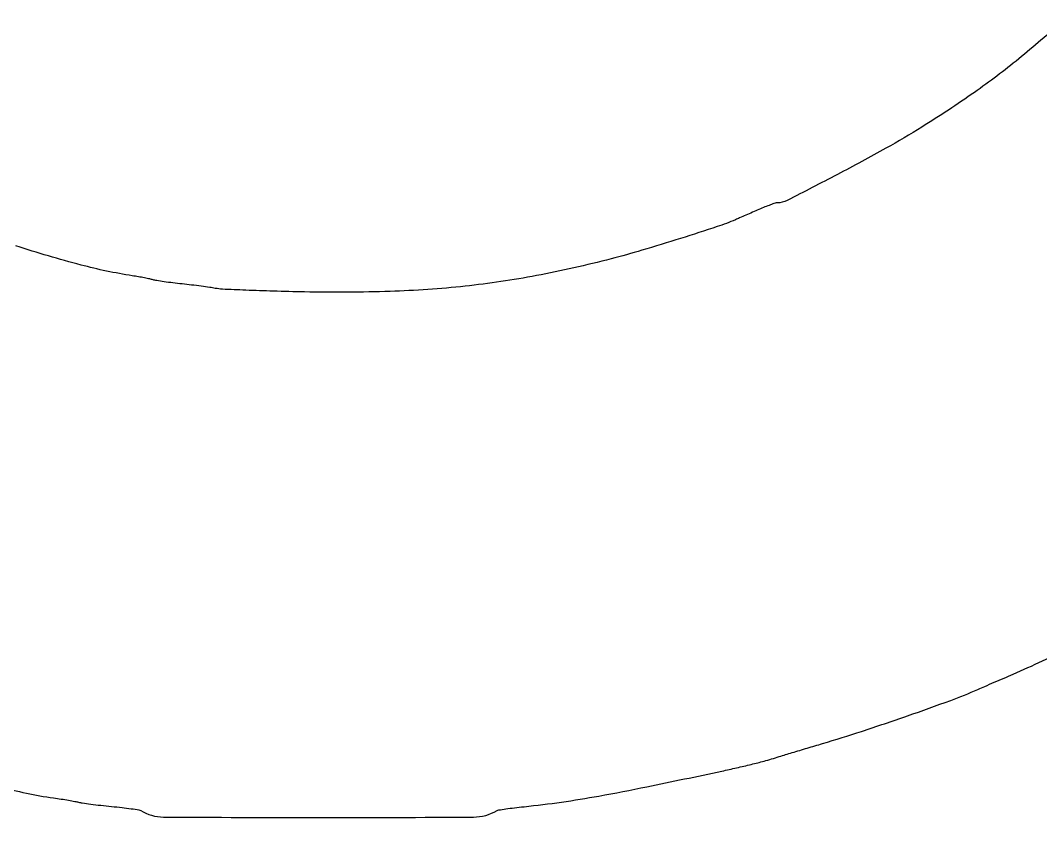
# Model space of a CAD drawing. Extents: x 153 to 7594, y 148 to 3762.
# Drawn here: x 4179 to 4425.1, y 2000.1 to 2194 of the extents above; entities that cross this region are included whole.
import ezdxf

# ---------------------------------------------------------------- set-up
doc = ezdxf.new("R2010")
doc.units = 0

msp = doc.modelspace()

# ---------------------------------------------------------------- linework, layer by layer
for points in [[(4430.423426, 2193.935501, -0.017041), (4419.835348, 2184.70901, -0.018253), (4409.152716, 2176.651762, -0.012548), (4396.5, 2168.278457, -0.013468), (4387.803849, 2163.153022, -0.00598), (4376.078185, 2156.84305, -0.002142), (4363.997737, 2150.593051, -0.118844), (4361.537906, 2150, 0.080804), (4361.077741, 2149.925145, 0.006905), (4359.945836, 2149.529424, 0.008989), (4358.603173, 2149.011572, 0.006845), (4357.151129, 2148.39804, -0.00025), (4355.606623, 2147.721298, -0.000216), (4353.985019, 2147.012577, -0.000218), (4352.514992, 2146.371623, -0.000636), (4351.5, 2145.931131, -0.022429), (4347.115586, 2144.264116, -0.003481), (4338.275858, 2141.417673, -0.004192), (4328.94428, 2138.570127, -0.008341), (4321.5, 2136.500955, -0.016777), (4303.499987, 2132.459211, -0.020002), (4286.292545, 2129.905575, -0.018983), (4268.20373, 2128.64879, -0.012785), (4247.5, 2128.52795, -0.002136), (4240.039679, 2128.707064, -0.002952), (4233.346875, 2128.935921, -0.001857), (4227.723732, 2129.182375, -0.036269), (4226, 2129.39026, 0.011754), (4224.678584, 2129.615759, 0.003357), (4222.61875, 2129.903517, 0.003378), (4220.289058, 2130.197039, 0.003579), (4218, 2130.453145, -0.004422), (4215.784292, 2130.704828, -0.005089), (4213.675, 2130.985157, -0.004591), (4211.893009, 2131.257191, -0.029233), (4211, 2131.456062, 0.016987), (4210.196028, 2131.655877, 0.00462), (4208.9125, 2131.916579, 0.004668), (4207.45, 2132.185449, 0.004838), (4206, 2132.423618, -0.026629), (4193.617671, 2135.01588, -0.012553), (4177.933684, 2139.606153, -0.012537)], [(4167.335591, 2010.665823, 0.003118), (4180.430846, 2007.678356, 0.020907), (4187, 2006.508398, -0.00396), (4188.832821, 2006.245696, -0.004248), (4190.61875, 2005.959723, -0.004029), (4192.148411, 2005.688743, -0.019997), (4193, 2005.495289, 0.029844), (4193.926701, 2005.303868, 0.003714), (4195.965013, 2005.023691, 0.004368), (4198.393464, 2004.729802, 0.003605), (4200.987279, 2004.457793, -0.004016), (4203.512376, 2004.190894, -0.005889), (4205.72832, 2003.912185, -0.003005), (4207.597182, 2003.643282, -0.101511), (4208.017197, 2003.489372, 0.137557), (4213.494456, 2001.913314, 0.001654), (4250.930249, 2001.783387, 0.001712), (4288.286792, 2001.90528, 0.131833), (4293.985866, 2003.47544, -0.094732), (4294.380337, 2003.61591, -0.002858), (4296.111473, 2003.87308, -0.00557), (4298.163705, 2004.14268, -0.003809), (4300.5, 2004.405124, 0.009338), (4309.503258, 2005.517429, 0.009103), (4318.535663, 2006.973252, 0.006179), (4330.116589, 2009.204902, 0.001718), (4348.210035, 2012.988827, 0.003558), (4351.785952, 2013.776139, 0.003625), (4355.327925, 2014.609502, 0.003522), (4358.39536, 2015.377648, 0.014995), (4360.210035, 2015.904195, -0.003735), (4362.035523, 2016.478747, -0.000823), (4365.177323, 2017.436205, -0.000856), (4368.813078, 2018.53087, -0.000823), (4372.5, 2019.627452, 0.007438), (4381.916072, 2022.564146, 0.00446), (4393.014494, 2026.31752, 0.004242), (4403.421005, 2030.039931, 0.015033), (4410, 2032.683442, -0.000465), (4411.690213, 2033.420478, -0.000204), (4413.930093, 2034.39364, -0.000202), (4416.307558, 2035.424287, -0.00027), (4418.464146, 2036.356763, 0.015648), (4432.528123, 2042.958258, 0.009452)]]:
    msp.add_lwpolyline(points, format="xyb")

doc.saveas('drawing.dxf')
